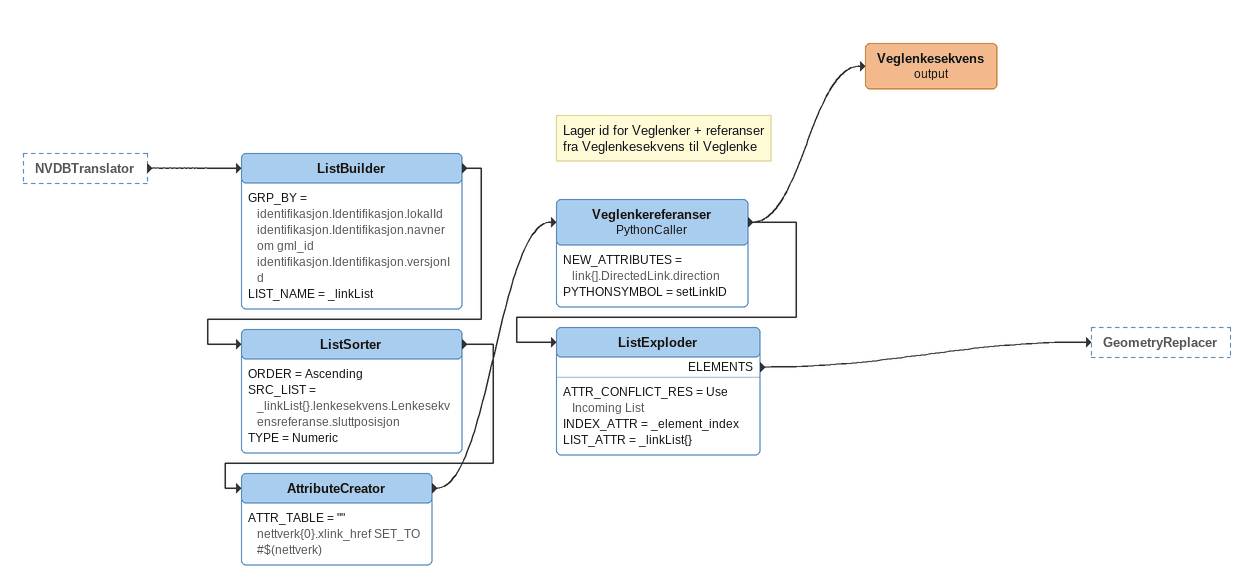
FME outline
NVDBTranslator [outside]
    -> ListBuilder
ListBuilder
    GRP_BY = identifikasjon.Identifikasjon.lokalId identifikasjon.Identifikasjon.navnerom gml_id identifikasjon.Identifikasjon.versjonId
    LIST_NAME = _linkList
    -> ListSorter
ListSorter
    ORDER = Ascending
    SRC_LIST = _linkList{}.lenkesekvens.Lenkesekvensreferanse.sluttposisjon
    TYPE = Numeric
    -> AttributeCreator
AttributeCreator
    ATTR_TABLE = "" nettverk{0}.xlink_href SET_TO #$(nettverk)
    -> Veglenkereferanser
Note: Lager id for Veglenker + referanser fra Veglenkesekvens til Veglenke
Veglenkereferanser: PythonCaller
    NEW_ATTRIBUTES = link{].DirectedLink.direction
    PYTHONSYMBOL = setLinkID
    -> Veglenkesekvens (output)
    -> ListExploder
Veglenkesekvens (output)
ListExploder
    ATTR_CONFLICT_RES = Use Incoming List
    INDEX_ATTR = _element_index
    LIST_ATTR = _linkList{}
    ELEMENTS -> GeometryReplacer
